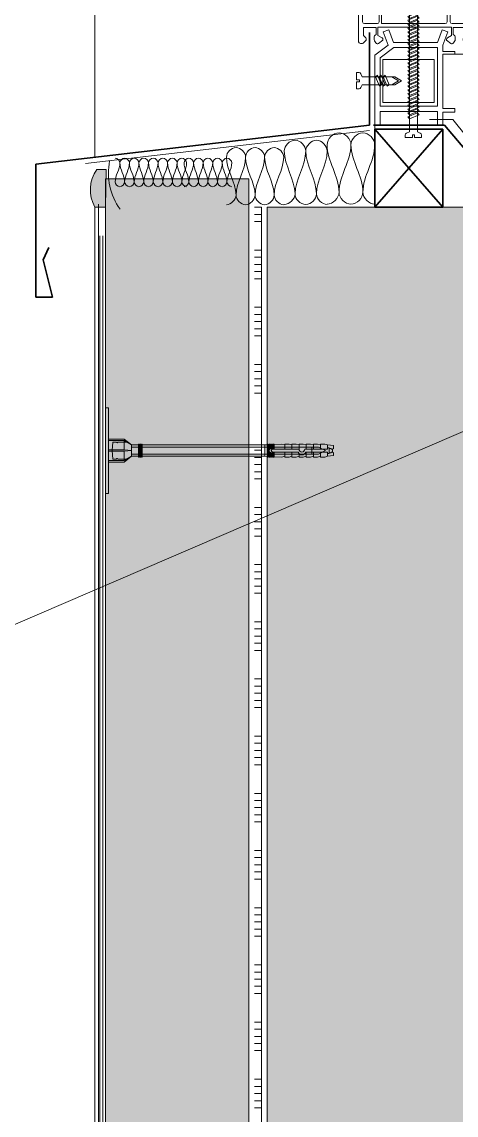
# Model space of a CAD drawing. Header units: millimetres. Extents: x 706 to 61221, y -16940 to 17865.
# Drawn here: x 13574 to 13877, y 4208 to 4973 of the extents above; entities that cross this region are included whole.
import ezdxf

# ---------------------------------------------------------------- set-up
doc = ezdxf.new("R2010")
doc.units = ezdxf.units.MM
for name, color, linetype, lineweight in [('TN-КРЕПЕЖ', 7, 'Continuous', 20), ('Аннотация', 7, 'Continuous', 20), ('Сноски', 7, 'Continuous', 20), ('ТН_Крепеж', 7, 'Continuous', 20), ('Узлы', 7, 'Continuous', 20)]:
    doc.layers.add(name, color=color, linetype=linetype, lineweight=lineweight)
doc.layers.add('Линии', color=7, linetype='Continuous', lineweight=9, true_color=0x00a600)
doc.layers.add('Откосы оконные_dwg', color=7, linetype='Continuous', lineweight=9, true_color=0x767676)

# ---------------------------------------------------------------- blocks, each defined once
blk = doc.blocks.new('Откосы оконные_dwg__U19-V2-Подиумы')
at = {"layer": 'Сноски'}
h = blk.add_hatch(color=256, dxfattribs=at)
h.paths.add_polyline_path([(6676.26, 5076.01), (6676.79, 5076.05), (6676.79, 5080.68), (6676.18, 5081.73), (6676.18, 5089.15), (6675.55, 5089.78), (6672.79, 5089.78), (6670.89, 5091.78), (6670.86, 5104.51), (6668.47, 5109.68), (6668.47, 5087.26), (6670.11, 5087.26), (6670.11, 5080.54), (6670.58, 5080.3), (6676.26, 5080.3), (6676.26, 5076.05)])
h.paths.add_polyline_path([(6629.96, 5077.84), (6633.97, 5080.64), (6633.97, 5087.26), (6636.47, 5087.26), (6636.47, 5109), (6632.32, 5107.42), (6632.32, 5102.14), (6630.58, 5102.15), (6630.08, 5103.19), (6629.54, 5103.43), (6629.02, 5103.34), (6628.43, 5103.07), (6625.79, 5100.43), (6625.51, 5099.05), (6625.86, 5098.57), (6628.86, 5096.11), (6629.47, 5096.03), (6630.02, 5096.25), (6630.59, 5097.23), (6632.47, 5097.23), (6632.47, 5093.36), (6629.96, 5093.36), (6629.96, 5080.64)])
h.paths.add_polyline_path([(6642.47, 5087.26), (6649.47, 5087.26), (6649.47, 5104.51), (6642.47, 5104.51), (6642.47, 5093.36)])
h.paths.add_polyline_path([(6662.47, 5087.26), (6662.47, 5104.51), (6655.47, 5104.51), (6655.47, 5087.26)])
h = blk.add_hatch(color=256, dxfattribs=at)
h.paths.add_polyline_path([(6614.32, 5024.64), (6614.32, 5040.94), (6609.67, 5039.7), (6609.67, 5035.32), (6608.5, 5035.35), (6606.42, 5036.25), (6603.6, 5033.37), (6603.66, 5031.96), (6603.86, 5031.75), (6606.97, 5029.33), (6607.57, 5029.22), (6608.25, 5029.62), (6608.52, 5030.06), (6608.58, 5030.39), (6610.06, 5030.39), (6610.06, 5027.07)])
h.paths.add_polyline_path([(6608.58, 5035.35), (6608.41, 5035.99), (6607.95, 5036.45), (6607.21, 5036.58), (6606.42, 5036.25), (6608.58, 5035.36)])
blk.add_hatch(color=256, dxfattribs=at).paths.add_polyline_path([(6670.17, 5001.35), (6673.93, 5003.04), (6674.1, 5007.22), (6674.56, 5007.69), (6675.2, 5007.86), (6675.7, 5007.86), (6675.87, 5005.13), (6676.34, 5004.67), (6676.64, 5004.54), (6677.86, 5004.87), (6682.62, 5009.87), (6682.3, 5011.09), (6677.6, 5015.72), (6676.34, 5015.72), (6675.87, 5015.26), (6675.7, 5014.63), (6675.7, 5012.53), (6674.56, 5012.7), (6674.1, 5013.17), (6673.93, 5013.8), (6673.93, 5016.93), (6670.17, 5016.93), (6670.17, 5006.59)])
for p, q in [((6636.47, 5264.63), (6636.47, 5087.26)), ((6642.47, 5264.63), (6642.47, 5087.26)), ((6649.47, 5264.63), (6649.47, 5087.26)), ((6655.47, 5261.21), (6655.47, 5087.26)), ((6662.47, 5253.98), (6662.47, 5087.26)), ((6668.47, 5247.78), (6668.47, 5087.26)), ((6632.32, 5107.42), (6636.47, 5109)), ((6670.89, 5104.45), (6668.47, 5109.68)), ((6625.79, 5100.43), (6628.43, 5103.07)), ((6642.47, 5104.51), (6649.47, 5104.51)), ((6655.47, 5104.51), (6662.47, 5104.51)), ((6624.09, 5096.48), (6625.68, 5095.13)), ((6625.86, 5098.57), (6628.38, 5096.45)), ((6688.86, 5082.19), (6688.86, 5096.87)), ((6674.9, 5092.53), (6676.16, 5092.53)), ((6677.06, 5092.16), (6678.55, 5090.66)), ((6690.18, 5080.7), (6689.5, 5081.09)), ((6680.87, 5070.08), (6679.61, 5070.96)), ((6681.24, 5076.31), (6680.37, 5073.14)), ((6680.99, 5077.47), (6681.07, 5077.36)), ((6684.45, 5077.76), (6684.72, 5077.29)), ((6609.67, 5039.7), (6614.32, 5040.94)), ((6642.97, 5044.45), (6662.58, 5044.45)), ((6591.64, 5033.92), (6591.64, 4959.08)), ((6603.78, 5033.61), (6606.42, 5036.25)), ((6603.86, 5031.75), (6606.37, 5029.62)), ((6682.3, 5011.09), (6677.86, 5015.52)), ((6651.34, 5006.96), (6608.92, 5003.06)), ((6682.3, 5009.3), (6677.86, 5004.87)), ((6594.46, 4972.97), (6594.46, 4982.59)), ((6595.72, 4983.85), (6604.77, 4983.85)), ((6606.03, 4982.59), (6606.03, 4972.97)), ((6604.77, 4971.71), (6595.72, 4971.71)), ((6664.45, 4971.71), (6656.98, 4971.71)), ((6592.9, 4957.82), (6594.05, 4957.82)), ((6594.87, 4958.12), (6596.61, 4959.62)), ((6596.68, 4961.78), (6595.36, 4963.1)), ((6597.05, 4960.58), (6597.05, 4960.89)), ((6602.67, 4962.53), (6602.67, 4960.37)), ((6602.87, 4959.68), (6603.82, 4958.22)), ((6658.94, 4959.68), (6657.99, 4958.22)), ((6659.14, 4962.53), (6659.14, 4960.37)), ((6664.76, 4960.58), (6664.76, 4960.89)), ((6665.13, 4961.78), (6666.45, 4963.1)), ((6666.94, 4958.12), (6665.2, 4959.62)), ((6668.91, 4957.82), (6667.76, 4957.82))]:
    blk.add_line(p, q, dxfattribs=at)
at = {"layer": 'Сноски', "flags": 128}
for points in [[(6630.59, 5102.18), (6630.59, 5102.14), (6632.32, 5102.14), (6632.32, 5107.42), (6631.27, 5107.42), (6615.12, 5101.19)], [(6623.09, 5101.33), (6617.06, 5099), (6617.06, 5040.31)], [(6688.1, 5098.03), (6673.35, 5104.45), (6670.89, 5104.45), (6670.89, 5091.78), (6672.79, 5089.78), (6675.55, 5089.78), (6676.18, 5089.15), (6676.18, 5081.73), (6676.79, 5080.68), (6676.79, 5076.05), (6629.96, 5072.35), (6629.96, 5093.36), (6632.47, 5093.36), (6632.47, 5097.23), (6630.59, 5097.23)], [(6685.36, 5096.23), (6673.63, 5101.33), (6673.63, 5093.79)], [(6614.32, 5100.01), (6614.32, 5029.44), (6619.73, 5029.44), (6619.73, 5031.5), (6617.67, 5031.5), (6617.67, 5035.5), (6626.62, 5035.5), (6626.62, 5031.29), (6624.56, 5031.29), (6624.56, 5029.44), (6644.76, 5029.44), (6644.76, 5033.59), (6641.7, 5033.59), (6641.7, 5043.18)], [(6617.06, 5039.05), (6627.81, 5039.05), (6627.81, 5069.23), (6626.13, 5072.35), (6626.13, 5094.17)], [(6678.92, 5089.76), (6678.92, 5081.73), (6686.12, 5081.73), (6686.12, 5095.07)], [(6633.97, 5080.54), (6629.96, 5077.84), (6629.96, 5076.38), (6631.05, 5076.38), (6631.05, 5074.67), (6634.18, 5074.7), (6634.34, 5072.7), (6636.65, 5072.88), (6636.65, 5077.36), (6645.22, 5077.36), (6645.2, 5073.56), (6648.64, 5073.83), (6648.64, 5077.33), (6657.38, 5077.33), (6657.34, 5074.52), (6660.66, 5074.78), (6660.68, 5077.64), (6669.42, 5077.64), (6669.59, 5075.48), (6676.26, 5076.01), (6676.26, 5080.3), (6670.58, 5080.3), (6670.11, 5080.54)], [(6683.36, 5076.67), (6683.19, 5078.39), (6683.22, 5078.39)], [(6690.81, 5004.3), (6690.81, 5078.43), (6690.81, 5079.6)], [(6637.55, 5047.57), (6637.55, 5033.2), (6630.18, 5032.59), (6630.71, 5069.66), (6675.93, 5073.23), (6675.7, 5069.73), (6676.84, 5067.93), (6676.84, 5058.81), (6673.17, 5058.81), (6673.17, 5056.8), (6676.84, 5056.8), (6676.84, 5032.53), (6668.67, 5032.53), (6668.67, 5042.11)], [(6679.1, 5072.24), (6679.95, 5076.69), (6679.28, 5077.84), (6679.31, 5077.85)], [(6680.49, 5072.17), (6681, 5071.29), (6683.24, 5076)], [(6684.77, 5076.12), (6682.55, 5071.43), (6686.59, 5071.43), (6686.59, 5069.85), (6681.59, 5069.85)], [(6688.07, 5032.53), (6678.58, 5032.53), (6678.58, 5066.03), (6688.07, 5066.03), (6688.07, 5005.78), (6682.66, 5005.78), (6684.24, 5007.36)], [(6665.68, 5048.56), (6656.57, 5048.56), (6656.57, 5051.67), (6653.81, 5051.67), (6653.81, 5048.77), (6651.25, 5048.77), (6651.25, 5051.6), (6649.04, 5051.6), (6649.04, 5048.84), (6642.19, 5048.84), (6638.81, 5048.84)], [(6663.84, 5043.18), (6663.84, 5035.02), (6660.65, 5035.02), (6660.65, 5031.9), (6663.42, 5031.9), (6663.42, 5029.07), (6675.49, 5029.07), (6675.49, 5016.93), (6673.93, 5016.93), (6673.93, 5013.8)], [(6667.41, 5043.38), (6666.95, 5043.38), (6666.95, 5047.3)], [(6609.67, 5035.32), (6609.67, 5039.7), (6592.58, 5035.14)], [(6608.58, 5030.39), (6610.06, 5030.39), (6610.06, 5029.74), (6610.06, 5027.07), (6608.02, 5026.15), (6608.02, 5017.85), (6604.38, 5016.88), (6604.38, 5027.17), (6600.15, 5033.53), (6594.46, 5032.12), (6594.46, 4985.57), (6606.12, 4985.57), (6606.12, 5004.09), (6604.64, 5006.03)], [(6608.58, 5035.35), (6608.58, 5035.32), (6609.67, 5035.32), (6608.58, 5035.32)], [(6610.06, 5027.07), (6614.32, 5024.64), (6614.32, 5029.44)], [(6688.07, 5022.16), (6678, 5022.16), (6678, 5031.24), (6688.07, 5031.24)], [(6684.24, 5013.03), (6678, 5018.5), (6678, 5020.64), (6688.07, 5020.64)], [(6604.38, 5006.8), (6604.38, 5014.05), (6607.39, 5015.02), (6607.39, 5006.84), (6608.16, 5005.51), (6653.84, 5009.72), (6653.84, 5013.37), (6657.21, 5013.37), (6657.21, 5007.39), (6656.07, 5007.39), (6656.07, 5003.47), (6665.56, 5003.47), (6665.56, 5010.34), (6662.96, 5010.34), (6662.96, 5013.37), (6670.17, 5013.37), (6670.17, 4959.08)], [(6673.93, 5003.04), (6670.17, 5001.35), (6670.17, 5016.93), (6673.93, 5016.93)], [(6675.2, 5012.53), (6675.7, 5012.53), (6675.7, 5014.63)], [(6607.77, 5001.8), (6607.77, 4971.71), (6652.25, 4971.71)], [(6653.52, 4972.97), (6653.52, 4997.98), (6649.57, 4997.98), (6649.57, 4999.62), (6653.52, 4999.62), (6653.52, 5002.74), (6652.71, 5003.65), (6652.72, 5005.69)], [(6673.93, 5006.59), (6673.93, 5003.04), (6689.55, 5003.04)], [(6675.7, 5005.76), (6675.7, 5007.86), (6675.2, 5007.86)], [(6655.72, 4972.97), (6655.72, 5001.29), (6657.08, 5001.29), (6657.08, 5000.4), (6657.58, 5000.4), (6657.58, 4997.86), (6659.03, 4997.86), (6659.03, 5000.44), (6661.14, 5000.44), (6661.14, 4998.17), (6661.14, 4997.86), (6663.37, 4997.86), (6663.37, 5000.44), (6665.71, 5000.44), (6665.71, 4972.97)], [(6594.99, 4964), (6594.99, 4969.01), (6603.95, 4969.01), (6603.95, 4964), (6603.3, 4963.63)], [(6608.09, 4961.78), (6605.15, 4963.47), (6605.15, 4969.13), (6654.93, 4969.13)], [(6653.72, 4961.78), (6656.66, 4963.47), (6656.66, 4969.13), (6606.88, 4969.13)], [(6666.82, 4964), (6666.82, 4969.01), (6657.86, 4969.01), (6657.86, 4964), (6658.51, 4963.63)], [(6605.62, 4957.88), (6608.72, 4960.11), (6608.72, 4960.68)], [(6656.19, 4957.88), (6653.08, 4960.11), (6653.08, 4960.68)]]:
    blk.add_lwpolyline(points, dxfattribs=at)
blk.add_lwpolyline([(6633.97, 5087.26), (6670.11, 5087.26), (6670.11, 5080.54), (6633.97, 5080.54)], close=True, dxfattribs=at)
at = {"layer": 'Сноски'}
for centre, radius, start, end in [((6626.68, 5099.54), 4.01, 153.51837, 229.73844), ((6629.32, 5102.18), 1.26, 0, 135), ((6615.58, 5100.01), 1.26, 111.10648, 180), ((6626.68, 5099.54), 1.26, 135, 229.73844), ((6624.86, 5094.17), 1.26, 0, 49.73844), ((6629.32, 5097.29), 1.26, 221.62968, 356.62968), ((6674.9, 5093.79), 1.26, 180, 270), ((6684.85, 5095.07), 1.26, 0, 66.48423), ((6687.6, 5096.87), 1.26, 0, 66.48423), ((6676.16, 5091.26), 1.26, 45, 90), ((6677.66, 5089.76), 1.26, 0, 45), ((6683.35, 5077.13), 1.26, 30, 95.71919), ((6690.13, 5082.19), 1.26, 180, 240), ((6689.55, 5079.6), 1.26, 0, 60), ((6680.34, 5072), 1.26, 169.12338, 234.87737), ((6679.94, 5076.76), 1.26, 34.36203, 120), ((6681.59, 5072.8), 1.26, 164.59601, 210), ((6680.02, 5076.64), 1.26, 344.59601, 34.36203), ((6682.1, 5076.55), 1.26, 334.48064, 5.71919), ((6683.62, 5076.66), 1.26, 334.64951, 30), ((6681.59, 5071.11), 1.26, 234.87737, 270), ((6638.81, 5047.57), 1.26, 90, 180), ((6665.68, 5047.3), 1.26, 0, 90), ((6617.69, 5039.68), 0.894, 135, 225), ((6642.97, 5043.18), 1.26, 90, 180), ((6662.58, 5043.18), 1.26, 0, 90), ((6667.41, 5042.11), 1.26, 360, 90), ((6592.9, 5033.92), 1.26, 104.92472, 180), ((6604.68, 5032.71), 1.26, 135, 229.73844), ((6607.32, 5035.35), 1.26, 0, 135), ((6607.32, 5030.46), 1.26, 221.62968, 356.62968), ((6675.2, 5013.8), 1.26, 180, 270), ((6676.97, 5014.63), 1.26, 45, 180), ((6681.4, 5010.19), 1.26, 315, 45), ((6681.4, 5010.19), 4.01, 315, 45), ((6605.64, 5006.8), 1.26, 180, 217.46613), ((6609.04, 5001.8), 1.26, 95.25509, 180), ((6651.46, 5005.7), 1.26, 359.5372, 95.25509), ((6675.2, 5006.59), 1.26, 90, 180), ((6676.97, 5005.76), 1.26, 180, 315), ((6689.55, 5004.3), 1.26, 270, 0), ((6595.72, 4982.59), 1.26, 90, 180), ((6604.77, 4982.59), 1.26, 0, 90), ((6595.72, 4972.97), 1.26, 180, 270), ((6604.77, 4972.97), 1.26, 270, 360), ((6652.25, 4972.97), 1.26, 270, 0), ((6656.98, 4972.97), 1.26, 180, 270), ((6664.45, 4972.97), 1.26, 270, 0), ((6596.25, 4964), 1.26, 180, 225), ((6603.93, 4962.53), 1.26, 120, 180), ((6657.88, 4962.53), 1.26, 0, 60), ((6665.56, 4964), 1.26, 315, 360), ((6592.9, 4959.08), 1.26, 180, 270), ((6594.05, 4959.08), 1.26, 270, 310.70834), ((6595.78, 4960.58), 1.26, 310.70834, 360), ((6595.78, 4960.89), 1.26, 360, 45), ((6603.93, 4960.37), 1.26, 180, 212.96921), ((6604.88, 4958.91), 1.26, 212.96921, 305.66897), ((6607.46, 4960.68), 1.26, 0, 60), ((6654.35, 4960.68), 1.26, 120, 180), ((6656.93, 4958.91), 1.26, 234.33103, 327.03079), ((6657.88, 4960.37), 1.26, 327.03079, 0), ((6666.02, 4960.89), 1.26, 135, 180), ((6666.02, 4960.58), 1.26, 180, 229.29166), ((6667.76, 4959.08), 1.26, 229.29166, 270), ((6668.91, 4959.08), 1.26, 270, 0)]:
    blk.add_arc(centre, radius, start, end, dxfattribs=at)
blk = doc.blocks.new('Откосы оконные_dwg__U21-4293981-Подиумы')
at = {"layer": 'TN-КРЕПЕЖ', "color": 8, "true_color": 0x767676, "flags": 128}
blk.add_lwpolyline([(2059.42, 4868.73), (2062.22, 4873.51), (2062.22, 4958.25), (2064.21, 4959.1), (2064.87, 4959.65), (2065.12, 4960.48), (2065.12, 4962.15), (2060.12, 4962.15), (2060.12, 4960.15), (2058.72, 4960.15), (2058.72, 4962.15), (2053.72, 4962.15), (2053.72, 4960.48), (2053.97, 4959.65), (2054.63, 4959.1), (2056.62, 4958.25), (2056.62, 4873.51)], close=True, dxfattribs=at)
at = {"layer": 'TN-КРЕПЕЖ', "flags": 128}
for points in [[(2065.12, 4960.48), (2065.12, 4962.15), (2060.12, 4962.15), (2060.12, 4960.15), (2058.72, 4960.15), (2058.72, 4962.15), (2053.72, 4962.15), (2053.72, 4960.48)], [(2054.63, 4959.1), (2056.62, 4958.25), (2056.62, 4945.67), (2056.62, 4871.43), (2059.42, 4866.65), (2062.22, 4871.43), (2062.22, 4945.67), (2062.22, 4958.25), (2064.21, 4959.1)]]:
    blk.add_lwpolyline(points, dxfattribs=at)
for points in [[(2056.62, 4944.86), (2063.32, 4947.66), (2062.22, 4949.06), (2055.52, 4946.26)], [(2056.62, 4942.16), (2063.32, 4944.96), (2062.22, 4946.36), (2055.52, 4943.56)], [(2056.62, 4939.46), (2063.32, 4942.26), (2062.22, 4943.66), (2055.52, 4940.86)], [(2056.62, 4936.76), (2063.32, 4939.56), (2062.22, 4940.96), (2055.52, 4938.16)], [(2056.62, 4934.06), (2063.32, 4936.86), (2062.22, 4938.26), (2055.52, 4935.46)], [(2056.62, 4931.36), (2063.32, 4934.16), (2062.22, 4935.56), (2055.52, 4932.76)], [(2056.62, 4928.66), (2063.32, 4931.46), (2062.22, 4932.86), (2055.52, 4930.06)], [(2056.62, 4925.96), (2063.32, 4928.76), (2062.22, 4930.16), (2055.52, 4927.36)], [(2056.62, 4923.26), (2063.32, 4926.06), (2062.22, 4927.46), (2055.52, 4924.66)], [(2056.62, 4920.56), (2063.32, 4923.36), (2062.22, 4924.76), (2055.52, 4921.96)], [(2056.62, 4917.86), (2063.32, 4920.66), (2062.22, 4922.06), (2055.52, 4919.26)], [(2056.62, 4915.16), (2063.32, 4917.96), (2062.22, 4919.36), (2055.52, 4916.56)], [(2056.62, 4912.46), (2063.32, 4915.26), (2062.22, 4916.66), (2055.52, 4913.86)], [(2056.62, 4909.76), (2063.32, 4912.56), (2062.22, 4913.96), (2055.52, 4911.16)], [(2056.62, 4907.06), (2063.32, 4909.86), (2062.22, 4911.26), (2055.52, 4908.46)], [(2056.62, 4904.36), (2063.32, 4907.16), (2062.22, 4908.56), (2055.52, 4905.76)], [(2056.62, 4901.66), (2063.32, 4904.46), (2062.22, 4905.86), (2055.52, 4903.06)], [(2056.62, 4898.96), (2063.32, 4901.76), (2062.22, 4903.16), (2055.52, 4900.36)], [(2056.62, 4896.26), (2063.32, 4899.06), (2062.22, 4900.46), (2055.52, 4897.66)], [(2056.62, 4893.56), (2063.32, 4896.36), (2062.22, 4897.76), (2055.52, 4894.96)], [(2056.62, 4890.86), (2063.32, 4893.66), (2062.22, 4895.06), (2055.52, 4892.26)], [(2056.62, 4888.16), (2063.32, 4890.96), (2062.22, 4892.36), (2055.52, 4889.56)], [(2056.62, 4885.46), (2063.32, 4888.26), (2062.22, 4889.66), (2055.52, 4886.86)], [(2056.62, 4882.76), (2063.32, 4885.56), (2062.22, 4886.96), (2055.52, 4884.16)], [(2056.62, 4880.06), (2063.32, 4882.86), (2062.22, 4884.26), (2055.52, 4881.46)], [(2056.62, 4877.36), (2063.32, 4880.16), (2062.22, 4881.56), (2055.52, 4878.76)], [(2056.62, 4874.66), (2063.32, 4877.46), (2062.22, 4878.86), (2055.52, 4876.06)]]:
    blk.add_lwpolyline(points, close=True, dxfattribs=at)
at = {"layer": 'TN-КРЕПЕЖ'}
for centre, start, end in [((2055.22, 4960.48), 180, 246.81006), ((2063.62, 4960.48), 293.18994, 0)]:
    blk.add_arc(centre, 1.5, start, end, dxfattribs=at)
blk = doc.blocks.new('Откосы оконные_dwg_Фасадный держатель_низ-4293964-Подиумы')
at = {"layer": 'ТН_Крепеж'}
for p, q in [((1956.54, 4677.14), (1957.04, 4677.16)), ((1957.54, 4677.18), (1958.04, 4677.2)), ((1958.54, 4677.22), (1959.04, 4677.24)), ((1959.54, 4677.26), (1960.04, 4677.28)), ((1987.04, 4670.53), (1987.04, 4675.53)), ((1956.54, 4668.93), (1957.04, 4668.91)), ((1957.54, 4668.89), (1958.04, 4668.87)), ((1958.54, 4668.85), (1959.04, 4668.83)), ((1959.54, 4668.81), (1960.04, 4668.78)), ((1959.66, 4672.03), (1977.54, 4672.03))]:
    blk.add_line(p, q, dxfattribs=at)
at = {"layer": 'ТН_Крепеж', "flags": 128}
for points in [[(1956.04, 4677.12), (1954.04, 4677.03), (1954.04, 4669.03), (1956.04, 4668.95)], [(1957.54, 4674.15), (1957.54, 4677.53), (1957.04, 4677.53), (1957.04, 4668.53), (1957.54, 4668.53), (1957.54, 4671.92)], [(1958.54, 4674.53), (1958.54, 4677.53), (1958.04, 4677.53), (1958.04, 4674.45)], [(1959.54, 4674.15), (1959.54, 4677.53), (1959.04, 4677.53), (1959.04, 4674.45)], [(1983.04, 4677.03), (1981.04, 4677.53), (1978.04, 4677.53), (1978.04, 4674.03), (1959.66, 4674.03)], [(1960.54, 4674.03), (1960.54, 4677.53), (1960.04, 4677.53), (1960.04, 4674.03)], [(1960.54, 4677.31), (1966.04, 4677.53), (1968.04, 4677.03)], [(1968.04, 4674.03), (1968.04, 4677.53), (1971.04, 4677.53), (1973.04, 4677.03)], [(1973.04, 4674.03), (1973.04, 4677.53), (1976.04, 4677.53), (1978.04, 4677.03)], [(1993.04, 4674.03), (1993.04, 4677.53), (1996.04, 4677.53), (1998.04, 4677.03), (1998.04, 4674.03), (1982.04, 4674.03)], [(1982.54, 4672.03), (1998.04, 4672.03), (1998.04, 4669.03), (2002.04, 4669.53), (2002.04, 4671.53), (2001.54, 4672.03), (2001.54, 4674.03), (2002.04, 4674.53), (2002.04, 4676.53), (1998.04, 4677.03)], [(1983.04, 4674.03), (1983.04, 4677.53), (1986.04, 4677.53), (1988.04, 4677.03)], [(1988.04, 4674.03), (1988.04, 4677.53), (1991.04, 4677.53), (1993.04, 4677.03)], [(1998.04, 4671.03), (1999.04, 4671.03), (1999.04, 4675.03), (1998.04, 4675.03)], [(1999.04, 4674.53), (2000.54, 4674.53), (2000.54, 4674.03), (2001.54, 4674.03)], [(1958.04, 4671.62), (1958.04, 4668.53), (1958.54, 4668.53), (1958.54, 4671.53)], [(1959.04, 4671.62), (1959.04, 4668.53), (1959.54, 4668.53), (1959.54, 4671.92)], [(1960.04, 4672.03), (1960.04, 4668.53), (1960.54, 4668.53), (1960.54, 4672.03)], [(1960.54, 4668.76), (1966.04, 4668.53), (1968.04, 4669.03)], [(1968.04, 4672.03), (1968.04, 4668.53), (1971.04, 4668.53), (1973.04, 4669.03)], [(1973.04, 4672.03), (1973.04, 4668.53), (1976.04, 4668.53), (1978.04, 4669.03)], [(1978.04, 4670.97), (1978.04, 4668.53), (1981.04, 4668.53), (1983.04, 4669.03)], [(1983.04, 4672.03), (1983.04, 4668.53), (1986.04, 4668.53), (1988.04, 4669.03)], [(1988.04, 4672.03), (1988.04, 4668.53), (1991.04, 4668.53), (1993.04, 4669.03)], [(1993.04, 4672.03), (1993.04, 4668.53), (1996.04, 4668.53), (1998.04, 4669.03)], [(1999.04, 4671.53), (2000.54, 4671.53), (2000.54, 4672.03), (2001.54, 4672.03)]]:
    blk.add_lwpolyline(points, dxfattribs=at)
blk.add_lwpolyline([(1956.04, 4668.53), (1956.54, 4668.53), (1956.54, 4677.53), (1956.04, 4677.53)], close=True, dxfattribs=at)
at = {"layer": 'ТН_Крепеж'}
for centre, radius, start, end in [((1958.54, 4673.03), 1.5, 41.81031, 318.18969), ((1959.66, 4673.03), 1, 90, 270), ((1980.04, 4674.03), 2, 180, 0), ((1980.04, 4672.56), 2.56, 191.95449, 348.04551)]:
    blk.add_arc(centre, radius, start, end, dxfattribs=at)
blk = doc.blocks.new('Откосы оконные_dwg_Фасадный держатель_верх-4293965-Подиумы')
at = {"layer": 'ТН_Крепеж'}
for p, q in [((1855.82, 4673.53), (1855.82, 4680.03)), ((1866.32, 4677.03), (1866.82, 4677.03)), ((1867.32, 4677.03), (1867.82, 4677.03)), ((1855.82, 4666.03), (1855.82, 4672.53)), ((1866.32, 4669.03), (1866.82, 4669.03)), ((1867.32, 4669.03), (1867.82, 4669.03))]:
    blk.add_line(p, q, dxfattribs=at)
at = {"layer": 'ТН_Крепеж', "flags": 128}
for points in [[(1844.82, 4643.03), (1842.82, 4643.03), (1842.82, 4703.03), (1844.82, 4703.03)], [(1865.82, 4668.53), (1866.32, 4668.53), (1866.32, 4677.53), (1865.82, 4677.53)], [(1866.82, 4668.53), (1867.32, 4668.53), (1867.32, 4677.53), (1866.82, 4677.53)], [(1867.82, 4668.53), (1868.32, 4668.53), (1868.32, 4677.53), (1867.82, 4677.53)]]:
    blk.add_lwpolyline(points, close=True, dxfattribs=at)
for points in [[(1844.82, 4665.03), (1855.82, 4665.03), (1860.82, 4669.03), (1860.82, 4677.03), (1855.82, 4681.03), (1844.82, 4681.03)], [(1844.82, 4680.03), (1855.82, 4680.03), (1860.82, 4677.03), (1865.82, 4677.03)], [(1844.82, 4673.53), (1855.82, 4673.53), (1860.82, 4673.03), (1855.82, 4672.53), (1844.82, 4672.53)], [(1844.82, 4666.03), (1855.82, 4666.03), (1860.82, 4669.03), (1865.82, 4669.03)]]:
    blk.add_lwpolyline(points, dxfattribs=at)
blk = doc.blocks.new('Откосы оконные_dwg__U17-4293966-Подиумы')
at = {"layer": 'ТН_Крепеж'}
for p, q in [((1868.32, 4677.03), (1954.04, 4677.03)), ((1868.32, 4669.03), (1954.04, 4669.03))]:
    blk.add_line(p, q, dxfattribs=at)
at = {"layer": 'ТН_Крепеж', "color": 8, "true_color": 0x767676, "flags": 128}
blk.add_lwpolyline([(1842.82, 4643.03), (1844.82, 4643.03), (1844.82, 4665.03), (1855.82, 4665.03), (1860.82, 4669.03), (1865.82, 4669.03), (1865.82, 4668.53), (1866.32, 4668.53), (1866.32, 4669.03), (1866.82, 4669.03), (1866.82, 4668.53), (1867.32, 4668.53), (1867.32, 4669.03), (1867.82, 4669.03), (1867.82, 4668.53), (1868.32, 4668.53), (1868.32, 4669.03), (1954.04, 4669.03), (1956.04, 4668.95), (1956.04, 4668.53), (1956.54, 4668.53), (1956.54, 4668.93), (1957.04, 4668.91), (1957.04, 4668.53), (1957.54, 4668.53), (1957.54, 4668.89), (1958.04, 4668.87), (1958.04, 4668.53), (1958.54, 4668.53), (1958.54, 4668.85), (1959.04, 4668.83), (1959.04, 4668.53), (1959.54, 4668.53), (1959.54, 4668.81), (1960.04, 4668.78), (1960.04, 4668.53), (1960.54, 4668.53), (1960.54, 4668.76), (1966.04, 4668.53), (1968.04, 4669.03), (1968.04, 4668.53), (1971.04, 4668.53), (1973.04, 4669.03), (1973.04, 4668.53), (1976.04, 4668.53), (1978.04, 4669.03), (1978.04, 4668.53), (1981.04, 4668.53), (1983.04, 4669.03), (1983.04, 4668.53), (1986.04, 4668.53), (1988.04, 4669.03), (1988.04, 4668.53), (1991.04, 4668.53), (1993.04, 4669.03), (1993.04, 4668.53), (1996.04, 4668.53), (1998.04, 4669.03), (2002.04, 4669.53), (2002.04, 4671.53), (2001.54, 4672.03), (2001.54, 4674.03), (2002.04, 4674.53), (2002.04, 4676.53), (1998.04, 4677.03), (1996.04, 4677.53), (1993.04, 4677.53), (1993.04, 4677.03), (1991.04, 4677.53), (1988.04, 4677.53), (1988.04, 4677.03), (1986.04, 4677.53), (1983.04, 4677.53), (1983.04, 4677.03), (1981.04, 4677.53), (1978.04, 4677.53), (1978.04, 4677.03), (1976.04, 4677.53), (1973.04, 4677.53), (1973.04, 4677.03), (1971.04, 4677.53), (1968.04, 4677.53), (1968.04, 4677.03), (1966.04, 4677.53), (1960.54, 4677.31), (1960.54, 4677.53), (1960.04, 4677.53), (1960.04, 4677.28), (1959.54, 4677.26), (1959.54, 4677.53), (1959.04, 4677.53), (1959.04, 4677.24), (1958.54, 4677.22), (1958.54, 4677.53), (1958.04, 4677.53), (1958.04, 4677.2), (1957.54, 4677.18), (1957.54, 4677.53), (1957.04, 4677.53), (1957.04, 4677.16), (1956.54, 4677.14), (1956.54, 4677.53), (1956.04, 4677.53), (1956.04, 4677.12), (1954.04, 4677.03), (1868.32, 4677.03), (1868.32, 4677.53), (1867.82, 4677.53), (1867.82, 4677.03), (1867.32, 4677.03), (1867.32, 4677.53), (1866.82, 4677.53), (1866.82, 4677.03), (1866.32, 4677.03), (1866.32, 4677.53), (1865.82, 4677.53), (1865.82, 4677.03), (1860.82, 4677.03), (1855.82, 4681.03), (1844.82, 4681.03), (1844.82, 4703.03), (1842.82, 4703.03)], close=True, dxfattribs=at)
at = {"layer": 'ТН_Крепеж', "flags": 128}
for points in [[(1850.32, 4679.03), (1847.82, 4679.03), (1847.32, 4673.03), (1847.82, 4667.03), (1850.32, 4667.03)], [(1851.32, 4667.03), (1857.45, 4667.03), (1860.82, 4669.03), (1860.82, 4670.53), (1991.54, 4670.53), (1996.54, 4673.03), (1991.54, 4675.53), (1860.82, 4675.53), (1860.82, 4677.03), (1857.45, 4679.03), (1851.32, 4679.03)]]:
    blk.add_lwpolyline(points, dxfattribs=at)
at = {"layer": 'ТН_Крепеж'}
for centre, start, end in [((1850.82, 4679.03), 180, 0), ((1850.82, 4667.03), 0, 180)]:
    blk.add_arc(centre, 0.5, start, end, dxfattribs=at)
for name in ['Откосы оконные_dwg_Фасадный держатель_верх-4293965-Подиумы', 'Откосы оконные_dwg_Фасадный держатель_низ-4293964-Подиумы']:
    blk.add_blockref(name, (0, 0))
blk = doc.blocks.new('Откосы оконные_dwg__U22-4293986-Подиумы')
at = {"layer": 'TN-КРЕПЕЖ', "color": 8, "true_color": 0x767676, "flags": 128}
blk.add_lwpolyline([(2047.69, 4911.78), (2042.91, 4914.58), (2022.2, 4914.58), (2021.35, 4916.57), (2020.8, 4917.23), (2019.97, 4917.48), (2018.3, 4917.48), (2018.3, 4912.48), (2020.3, 4912.48), (2020.3, 4911.08), (2018.3, 4911.08), (2018.3, 4906.08), (2019.97, 4906.08), (2020.8, 4906.32), (2021.35, 4906.99), (2022.2, 4908.98), (2042.91, 4908.98)], close=True, dxfattribs=at)
at = {"layer": 'TN-КРЕПЕЖ', "flags": 128}
for points in [[(2019.97, 4917.48), (2018.3, 4917.48), (2018.3, 4912.48), (2020.3, 4912.48), (2020.3, 4911.08), (2018.3, 4911.08), (2018.3, 4906.08), (2019.97, 4906.08)], [(2021.35, 4906.99), (2022.2, 4908.98), (2034.78, 4908.98), (2045, 4908.98), (2049.77, 4911.78), (2045, 4914.58), (2034.78, 4914.58), (2022.2, 4914.58), (2021.35, 4916.57)]]:
    blk.add_lwpolyline(points, dxfattribs=at)
for points in [[(2035.6, 4908.98), (2032.8, 4915.68), (2031.4, 4914.58), (2034.2, 4907.88)], [(2038.3, 4908.98), (2035.5, 4915.68), (2034.1, 4914.58), (2036.9, 4907.88)], [(2041, 4908.98), (2038.2, 4915.68), (2036.8, 4914.58), (2039.6, 4907.88)]]:
    blk.add_lwpolyline(points, close=True, dxfattribs=at)
at = {"layer": 'TN-КРЕПЕЖ'}
for centre, start, end in [((2019.97, 4915.98), 23.18994, 90), ((2019.97, 4907.58), 270, 336.81006)]:
    blk.add_arc(centre, 1.5, start, end, dxfattribs=at)

msp = doc.modelspace()

# ---------------------------------------------------------------- hatches: boundary and pattern name
at = {"layer": 'Узлы', "true_color": 0x414141}
msp.add_hatch(color=250, dxfattribs=at).paths.add_polyline_path([(13624.625, 4843.289), (13632.078, 4843.289), (13632.087, 4859.386), (13632.087, 4863.253), (13632.299, 4863.253), (13632.372, 4869.781), (13625.969, 4869.561), (13623.26, 4864.718), (13621.724, 4859.386), (13621.44, 4853.844), (13622.425, 4848.383)])
at = {"layer": 'Узлы', "true_color": 0xffffff}
for points in [[(13632.087, 4844.134), (13632.299, 4863.253), (13632.087, 4863.253), (13632.087, 4853.844)], [(13732.087, 3958.128), (13732.087, 4863.253), (13632.299, 4863.253), (13632.087, 4843.275), (13632.087, 3958.128)], [(13745.057, 3958.128), (14061.087, 3958.128), (14061.087, 4014.378), (14128.087, 4014.378), (14128.087, 4843.266), (13745.057, 4843.266), (13745.057, 4064.378)]]:
    msp.add_hatch(color=7, dxfattribs=at).paths.add_polyline_path(points)

# ---------------------------------------------------------------- linework, layer by layer
at = {"layer": 'Аннотация', "lineweight": 9}
msp.add_line((14220.792, 4832.312), (13567.431, 4550.848), dxfattribs=at)
at = {"layer": 'Линии', "color": 251, "lineweight": 20, "true_color": 0x666666}
msp.add_line((13624.587, 5264.632), (13624.587, 4878.261), dxfattribs=at)
at = {"layer": 'Линии', "color": 7, "lineweight": 35}
for p, q in [((13816.569, 4965.393), (13816.569, 4900.609)), ((13816.569, 4900.609), (13583.247, 4873.449)), ((13819.431, 4900.609), (13869.099, 4900.609)), ((13869.099, 4900.609), (13915.87, 4845.171)), ((13583.247, 4873.449), (13583.247, 4780.321)), ((13588.433, 4806.5), (13592.468, 4815.101)), ((13594.812, 4780.321), (13588.433, 4806.5)), ((13583.247, 4780.321), (13594.812, 4780.321))]:
    msp.add_line(p, q, dxfattribs=at)
at = {"layer": 'Линии', "color": 7}
for p, q in [((13826.198, 4965.859), (13830.101, 4967.347)), ((13829.716, 4956.632), (13826.198, 4965.859)), ((13830.101, 4967.347), (13833.434, 4958.602)), ((13864.149, 4958.602), (13867.482, 4967.347)), ((13867.482, 4967.347), (13871.385, 4965.859)), ((13871.385, 4965.859), (13867.867, 4956.632)), ((13820.263, 4949.601), (13829.716, 4956.632)), ((13833.434, 4958.602), (13864.149, 4958.602)), ((13867.867, 4956.632), (13867.867, 4952.108)), ((13820.263, 4900.609), (13820.263, 4949.601)), ((13833.58, 4954.933), (13823.932, 4947.757)), ((13864.198, 4954.933), (13833.58, 4954.933)), ((13864.198, 4913.944), (13864.198, 4954.933)), ((13867.867, 4952.108), (13876.239, 4952.108)), ((13876.239, 4950.341), (13867.867, 4950.341)), ((13867.867, 4950.341), (13867.867, 4912.296)), ((13876.239, 4952.108), (13876.239, 4950.341)), ((13876.239, 4950.341), (13883.055, 4950.341)), ((13823.932, 4947.757), (13823.932, 4913.944)), ((13825.986, 4916.573), (13825.986, 4946.731)), ((13825.986, 4946.731), (13861.796, 4946.731)), ((13861.796, 4946.731), (13861.796, 4916.573)), ((13820.263, 4925.105), (13820.263, 4847.61)), ((13823.932, 4913.944), (13864.198, 4913.944)), ((13864.198, 4910.274), (13823.932, 4910.274)), ((13823.932, 4910.274), (13823.932, 4900.609)), ((13861.796, 4916.573), (13825.986, 4916.573)), ((13864.198, 4900.609), (13864.198, 4910.274)), ((13867.867, 4912.296), (13876.239, 4912.296)), ((13876.239, 4912.296), (13876.239, 4909.714)), ((13858.549, 4904.69), (13874.934, 4904.69)), ((13876.239, 4909.714), (13867.867, 4909.714)), ((13867.867, 4909.714), (13867.867, 4900.609)), ((13874.934, 4904.69), (13923.439, 4843.261)), ((13816.569, 4896.876), (13617.91, 4873.752)), ((13823.932, 4900.609), (13820.263, 4900.609)), ((13867.867, 4900.609), (13864.198, 4900.609)), ((13632.087, 4863.253), (13632.087, 3958.128)), ((13732.087, 4863.253), (13632.087, 4863.253)), ((13732.087, 3958.128), (13732.087, 4863.253)), ((13624.587, 3958.128), (13624.587, 4843.355)), ((13627.087, 3958.128), (13627.087, 4845.378)), ((14128.087, 4843.266), (13745.057, 4843.266)), ((13745.057, 4843.266), (13745.057, 3958.128)), ((13628.087, 4323.261), (13628.087, 4823.261)), ((13628.087, 4823.261), (13628.087, 3958.128)), ((13630.087, 3958.128), (13630.087, 4823.27))]:
    msp.add_line(p, q, dxfattribs=at)
at = {"layer": 'Линии', "color": 48, "lineweight": 35, "true_color": 0x4c3900}
for p, q in [((13820.263, 4897.774), (13867.87, 4843.261)), ((13867.867, 4897.783), (13820.265, 4843.257)), ((13820.265, 4843.257), (13820.265, 4897.774)), ((13820.265, 4897.774), (13867.867, 4897.774)), ((13867.867, 4897.774), (13867.867, 4843.266)), ((13867.867, 4843.266), (13820.265, 4843.266))]:
    msp.add_line(p, q, dxfattribs=at)
at = {"layer": 'Линии', "color": 7, "lineweight": 20}
for p, q in [((13632.372, 4869.781), (13625.969, 4869.561)), ((13632.078, 4843.289), (13632.372, 4869.781)), ((13624.625, 4843.289), (13632.078, 4843.289)), ((13741.087, 4843.261), (13736.087, 4843.261)), ((13741.087, 4843.261), (13741.087, 3958.128)), ((13741.087, 4838.261), (13736.087, 4838.261)), ((13741.087, 4833.261), (13736.087, 4833.261)), ((13741.087, 4813.261), (13736.087, 4813.261)), ((13741.087, 4808.261), (13736.087, 4808.261)), ((13741.087, 4803.261), (13736.087, 4803.261)), ((13741.087, 4798.261), (13736.087, 4798.261)), ((13741.087, 4793.261), (13736.087, 4793.261)), ((13741.087, 4773.261), (13736.087, 4773.261)), ((13741.087, 4768.261), (13736.087, 4768.261)), ((13741.087, 4763.261), (13736.087, 4763.261)), ((13741.087, 4758.261), (13736.087, 4758.261)), ((13741.087, 4753.261), (13736.087, 4753.261)), ((13741.087, 4733.261), (13736.087, 4733.261)), ((13741.087, 4728.261), (13736.087, 4728.261)), ((13741.087, 4723.261), (13736.087, 4723.261)), ((13741.087, 4718.261), (13736.087, 4718.261)), ((13741.087, 4713.261), (13736.087, 4713.261)), ((13741.087, 4673.261), (13736.087, 4673.261)), ((13741.087, 4668.261), (13736.087, 4668.261)), ((13741.087, 4663.261), (13736.087, 4663.261)), ((13741.087, 4658.261), (13736.087, 4658.261)), ((13741.087, 4653.261), (13736.087, 4653.261)), ((13741.087, 4633.261), (13736.087, 4633.261)), ((13741.087, 4628.261), (13736.087, 4628.261)), ((13741.087, 4623.261), (13736.087, 4623.261)), ((13741.087, 4618.261), (13736.087, 4618.261)), ((13741.087, 4613.261), (13736.087, 4613.261)), ((13741.087, 4593.261), (13736.087, 4593.261)), ((13741.087, 4588.261), (13736.087, 4588.261)), ((13741.087, 4583.261), (13736.087, 4583.261)), ((13741.087, 4578.261), (13736.087, 4578.261)), ((13741.087, 4573.261), (13736.087, 4573.261)), ((13741.087, 4553.261), (13736.087, 4553.261)), ((13741.087, 4548.261), (13736.087, 4548.261)), ((13741.087, 4543.261), (13736.087, 4543.261)), ((13741.087, 4538.261), (13736.087, 4538.261)), ((13741.087, 4533.261), (13736.087, 4533.261)), ((13741.087, 4513.261), (13736.087, 4513.261)), ((13741.087, 4508.261), (13736.087, 4508.261)), ((13741.087, 4503.261), (13736.087, 4503.261)), ((13741.087, 4498.261), (13736.087, 4498.261)), ((13741.087, 4493.261), (13736.087, 4493.261)), ((13741.087, 4473.261), (13736.087, 4473.261)), ((13741.087, 4468.261), (13736.087, 4468.261)), ((13741.087, 4463.261), (13736.087, 4463.261)), ((13741.087, 4458.261), (13736.087, 4458.261)), ((13741.087, 4453.261), (13736.087, 4453.261)), ((13741.087, 4433.261), (13736.087, 4433.261)), ((13741.087, 4428.261), (13736.087, 4428.261)), ((13741.087, 4423.261), (13736.087, 4423.261)), ((13741.087, 4418.261), (13736.087, 4418.261)), ((13741.087, 4413.261), (13736.087, 4413.261)), ((13741.087, 4393.261), (13736.087, 4393.261)), ((13741.087, 4388.261), (13736.087, 4388.261)), ((13741.087, 4383.261), (13736.087, 4383.261)), ((13741.087, 4378.261), (13736.087, 4378.261)), ((13741.087, 4373.261), (13736.087, 4373.261)), ((13741.087, 4353.261), (13736.087, 4353.261)), ((13741.087, 4348.261), (13736.087, 4348.261)), ((13741.087, 4343.261), (13736.087, 4343.261)), ((13741.087, 4338.261), (13736.087, 4338.261)), ((13741.087, 4333.261), (13736.087, 4333.261)), ((13741.087, 4313.261), (13736.087, 4313.261)), ((13741.087, 4308.261), (13736.087, 4308.261)), ((13741.087, 4303.261), (13736.087, 4303.261)), ((13741.087, 4298.261), (13736.087, 4298.261)), ((13741.087, 4293.261), (13736.087, 4293.261)), ((13741.087, 4273.261), (13736.087, 4273.261)), ((13741.087, 4268.261), (13736.087, 4268.261)), ((13741.087, 4263.261), (13736.087, 4263.261)), ((13741.087, 4258.261), (13736.087, 4258.261)), ((13741.087, 4253.261), (13736.087, 4253.261)), ((13741.087, 4233.261), (13736.087, 4233.261)), ((13741.087, 4228.261), (13736.087, 4228.261)), ((13741.087, 4223.261), (13736.087, 4223.261)), ((13741.087, 4218.261), (13736.087, 4218.261)), ((13741.087, 4213.261), (13736.087, 4213.261))]:
    msp.add_line(p, q, dxfattribs=at)
at = {"layer": 'Линии', "color": 7}
msp.add_arc((13677.58, 4867.109), 43.555, 168.587553, 215.494058, dxfattribs=at)
at = {"layer": 'Линии', "color": 7, "lineweight": 20}
msp.add_arc((13645.633, 4855.385), 24.241, 144.211158, 209.932567, dxfattribs=at)
at = {"layer": 'Линии', "color": 7}
for points in [[(13803.599, 4887.038), (13803.599, 4890.966), (13795.265, 4899.776), (13786.932, 4890.966), (13786.932, 4887.038)], [(13820.265, 4887.038), (13820.265, 4890.966), (13811.932, 4899.776), (13803.599, 4890.966), (13803.599, 4887.038)], [(13771.98, 4882.622), (13771.98, 4886.158), (13764.48, 4894.087), (13756.98, 4886.158), (13756.98, 4882.622)], [(13786.98, 4882.622), (13786.98, 4886.158), (13779.48, 4894.087), (13771.98, 4886.158), (13771.98, 4882.622)], [(13729.902, 4878.376), (13729.902, 4881.519), (13723.235, 4888.567), (13716.569, 4881.519), (13716.569, 4878.376)], [(13743.235, 4878.376), (13743.235, 4881.519), (13736.569, 4888.567), (13729.902, 4881.519), (13729.902, 4878.376)], [(13756.569, 4878.376), (13756.569, 4881.519), (13749.902, 4888.567), (13743.235, 4881.519), (13743.235, 4878.376)], [(13756.98, 4882.622), (13756.98, 4872.315), (13764.48, 4862.93), (13764.48, 4852.622)], [(13764.48, 4852.622), (13764.48, 4862.93), (13771.98, 4872.315), (13771.98, 4882.622)], [(13771.98, 4882.622), (13771.98, 4872.315), (13779.48, 4862.93), (13779.48, 4852.622)], [(13779.48, 4852.622), (13779.48, 4862.93), (13786.98, 4872.315), (13786.98, 4882.622)], [(13786.932, 4887.038), (13786.932, 4875.585), (13795.265, 4865.158), (13795.265, 4853.704)], [(13795.265, 4853.704), (13795.265, 4865.158), (13803.599, 4875.585), (13803.599, 4887.038)], [(13803.599, 4887.038), (13803.599, 4875.585), (13811.932, 4865.158), (13811.932, 4853.704)], [(13811.932, 4853.704), (13811.932, 4865.158), (13820.265, 4875.585), (13820.265, 4887.038)], [(13638.713, 4877.622), (13640.284, 4877.622), (13642.046, 4875.86), (13642.046, 4874.289)], [(13642.046, 4874.289), (13642.046, 4869.708), (13638.713, 4865.537), (13638.713, 4860.956)], [(13642.046, 4874.289), (13642.046, 4875.86), (13645.379, 4879.384), (13648.713, 4875.86), (13648.713, 4874.289)], [(13645.379, 4860.956), (13645.379, 4865.537), (13642.046, 4869.708), (13642.046, 4874.289)], [(13648.713, 4874.289), (13648.713, 4869.708), (13645.379, 4865.537), (13645.379, 4860.956)], [(13648.713, 4874.289), (13648.713, 4875.86), (13652.046, 4879.384), (13655.379, 4875.86), (13655.379, 4874.289)], [(13652.046, 4860.956), (13652.046, 4865.537), (13648.713, 4869.708), (13648.713, 4874.289)], [(13655.379, 4874.289), (13655.379, 4869.708), (13652.046, 4865.537), (13652.046, 4860.956)], [(13655.379, 4874.289), (13655.379, 4875.86), (13658.713, 4879.384), (13662.046, 4875.86), (13662.046, 4874.289)], [(13658.713, 4860.956), (13658.713, 4865.537), (13655.379, 4869.708), (13655.379, 4874.289)], [(13662.046, 4874.289), (13662.046, 4869.708), (13658.713, 4865.537), (13658.713, 4860.956)], [(13662.046, 4874.289), (13662.046, 4875.86), (13665.379, 4879.384), (13668.713, 4875.86), (13668.713, 4874.289)], [(13665.379, 4860.956), (13665.379, 4865.537), (13662.046, 4869.708), (13662.046, 4874.289)], [(13668.713, 4874.289), (13668.713, 4869.708), (13665.379, 4865.537), (13665.379, 4860.956)], [(13668.713, 4874.289), (13668.713, 4875.86), (13672.046, 4879.384), (13675.379, 4875.86), (13675.379, 4874.289)], [(13672.046, 4860.956), (13672.046, 4865.537), (13668.713, 4869.708), (13668.713, 4874.289)], [(13675.379, 4874.289), (13675.379, 4869.708), (13672.046, 4865.537), (13672.046, 4860.956)], [(13675.379, 4874.289), (13675.379, 4875.86), (13678.713, 4879.384), (13682.046, 4875.86), (13682.046, 4874.289)], [(13678.713, 4860.956), (13678.713, 4865.537), (13675.379, 4869.708), (13675.379, 4874.289)], [(13682.046, 4874.289), (13682.046, 4869.708), (13678.713, 4865.537), (13678.713, 4860.956)], [(13682.046, 4874.289), (13682.046, 4875.86), (13685.379, 4879.384), (13688.713, 4875.86), (13688.713, 4874.289)], [(13685.379, 4860.956), (13685.379, 4865.537), (13682.046, 4869.708), (13682.046, 4874.289)], [(13688.713, 4874.289), (13688.713, 4869.708), (13685.379, 4865.537), (13685.379, 4860.956)], [(13693.599, 4874.289), (13693.599, 4875.86), (13690.265, 4879.384), (13686.932, 4875.86), (13686.932, 4874.289)], [(13686.932, 4874.289), (13686.932, 4869.708), (13690.265, 4865.537), (13690.265, 4860.956)], [(13690.265, 4860.956), (13690.265, 4865.537), (13693.599, 4869.708), (13693.599, 4874.289)], [(13700.265, 4874.289), (13700.265, 4875.86), (13696.932, 4879.384), (13693.599, 4875.86), (13693.599, 4874.289)], [(13693.599, 4874.289), (13693.599, 4869.708), (13696.932, 4865.537), (13696.932, 4860.956)], [(13696.932, 4860.956), (13696.932, 4865.537), (13700.265, 4869.708), (13700.265, 4874.289)], [(13706.932, 4874.289), (13706.932, 4875.86), (13703.599, 4879.384), (13700.265, 4875.86), (13700.265, 4874.289)], [(13700.265, 4874.289), (13700.265, 4869.708), (13703.599, 4865.537), (13703.599, 4860.956)], [(13703.599, 4860.956), (13703.599, 4865.537), (13706.932, 4869.708), (13706.932, 4874.289)], [(13713.599, 4874.289), (13713.599, 4875.86), (13710.265, 4879.384), (13706.932, 4875.86), (13706.932, 4874.289)], [(13706.932, 4874.289), (13706.932, 4869.708), (13710.265, 4865.537), (13710.265, 4860.956)], [(13710.265, 4860.956), (13710.265, 4865.537), (13713.599, 4869.708), (13713.599, 4874.289)], [(13720.265, 4874.289), (13720.265, 4875.86), (13716.932, 4879.384), (13713.599, 4875.86), (13713.599, 4874.289)], [(13713.599, 4874.289), (13713.599, 4869.708), (13716.932, 4865.537), (13716.932, 4860.956)], [(13716.569, 4878.376), (13716.569, 4869.214), (13723.235, 4860.872), (13723.235, 4851.71)], [(13716.932, 4860.956), (13716.932, 4865.537), (13720.265, 4869.708), (13720.265, 4874.289)], [(13723.235, 4851.71), (13723.235, 4860.872), (13729.902, 4869.214), (13729.902, 4878.376)], [(13729.902, 4878.376), (13729.902, 4869.214), (13736.569, 4860.872), (13736.569, 4851.71)], [(13736.569, 4851.71), (13736.569, 4860.872), (13743.235, 4869.214), (13743.235, 4878.376)], [(13743.235, 4878.376), (13743.235, 4869.214), (13749.902, 4860.872), (13749.902, 4851.71)], [(13749.902, 4851.71), (13749.902, 4860.872), (13756.569, 4869.214), (13756.569, 4878.376)], [(13638.713, 4860.956), (13638.713, 4859.384), (13642.046, 4855.86), (13645.379, 4859.384), (13645.379, 4860.956)], [(13645.379, 4860.956), (13645.379, 4859.384), (13648.713, 4855.86), (13652.046, 4859.384), (13652.046, 4860.956)], [(13652.046, 4860.956), (13652.046, 4859.384), (13655.379, 4855.86), (13658.713, 4859.384), (13658.713, 4860.956)], [(13658.713, 4860.956), (13658.713, 4859.384), (13662.046, 4855.86), (13665.379, 4859.384), (13665.379, 4860.956)], [(13665.379, 4860.956), (13665.379, 4859.384), (13668.713, 4855.86), (13672.046, 4859.384), (13672.046, 4860.956)], [(13672.046, 4860.956), (13672.046, 4859.384), (13675.379, 4855.86), (13678.713, 4859.384), (13678.713, 4860.956)], [(13678.713, 4860.956), (13678.713, 4859.384), (13682.046, 4855.86), (13685.379, 4859.384), (13685.379, 4860.956)], [(13685.379, 4860.956), (13685.379, 4859.384), (13687.141, 4857.622), (13688.713, 4857.622)], [(13690.265, 4860.956), (13690.265, 4859.384), (13688.503, 4857.622), (13686.932, 4857.622)], [(13696.932, 4860.956), (13696.932, 4859.384), (13693.599, 4855.86), (13690.265, 4859.384), (13690.265, 4860.956)], [(13703.599, 4860.956), (13703.599, 4859.384), (13700.265, 4855.86), (13696.932, 4859.384), (13696.932, 4860.956)], [(13710.265, 4860.956), (13710.265, 4859.384), (13706.932, 4855.86), (13703.599, 4859.384), (13703.599, 4860.956)], [(13716.932, 4860.956), (13716.932, 4859.384), (13713.599, 4855.86), (13710.265, 4859.384), (13710.265, 4860.956)], [(13720.265, 4857.622), (13718.694, 4857.622), (13716.932, 4859.384), (13716.932, 4860.956)], [(13723.235, 4851.71), (13723.235, 4848.567), (13719.711, 4845.043), (13716.569, 4845.043)], [(13736.569, 4851.71), (13736.569, 4848.567), (13729.902, 4841.519), (13723.235, 4848.567), (13723.235, 4851.71)], [(13749.902, 4851.71), (13749.902, 4848.567), (13743.235, 4841.519), (13736.569, 4848.567), (13736.569, 4851.71)], [(13756.569, 4845.043), (13753.426, 4845.043), (13749.902, 4848.567), (13749.902, 4851.71)], [(13764.48, 4852.622), (13764.48, 4849.087), (13760.515, 4845.122), (13756.98, 4845.122)], [(13779.48, 4852.622), (13779.48, 4849.087), (13771.98, 4841.158), (13764.48, 4849.087), (13764.48, 4852.622)], [(13786.98, 4845.122), (13783.444, 4845.122), (13779.48, 4849.087), (13779.48, 4852.622)], [(13795.265, 4853.704), (13795.265, 4849.776), (13790.86, 4845.371), (13786.932, 4845.371)], [(13811.932, 4853.704), (13811.932, 4849.776), (13803.599, 4840.966), (13795.265, 4849.776), (13795.265, 4853.704)], [(13820.265, 4845.371), (13816.337, 4845.371), (13811.932, 4849.776), (13811.932, 4853.704)]]:
    msp.add_open_spline(points, degree=3, dxfattribs=at)

# ---------------------------------------------------------------- block references
at = {"layer": 'Откосы оконные_dwg', "color": 7, "lineweight": 20}
for name, p in [('Откосы оконные_dwg__U19-V2-Подиумы', (7217.277, 0)), ('Откосы оконные_dwg__U22-4293986-Подиумы', (11789.263, 20)), ('Откосы оконные_dwg__U17-4293966-Подиумы', (11789.263, 0))]:
    msp.add_blockref(name, p, dxfattribs=at)
at = {"layer": 'Откосы оконные_dwg', "color": 7, "lineweight": 20, "rotation": 180}
msp.add_blockref('Откосы оконные_dwg__U21-4293981-Подиумы', (15906.719, 9854.177), dxfattribs=at)

doc.saveas('drawing.dxf')
